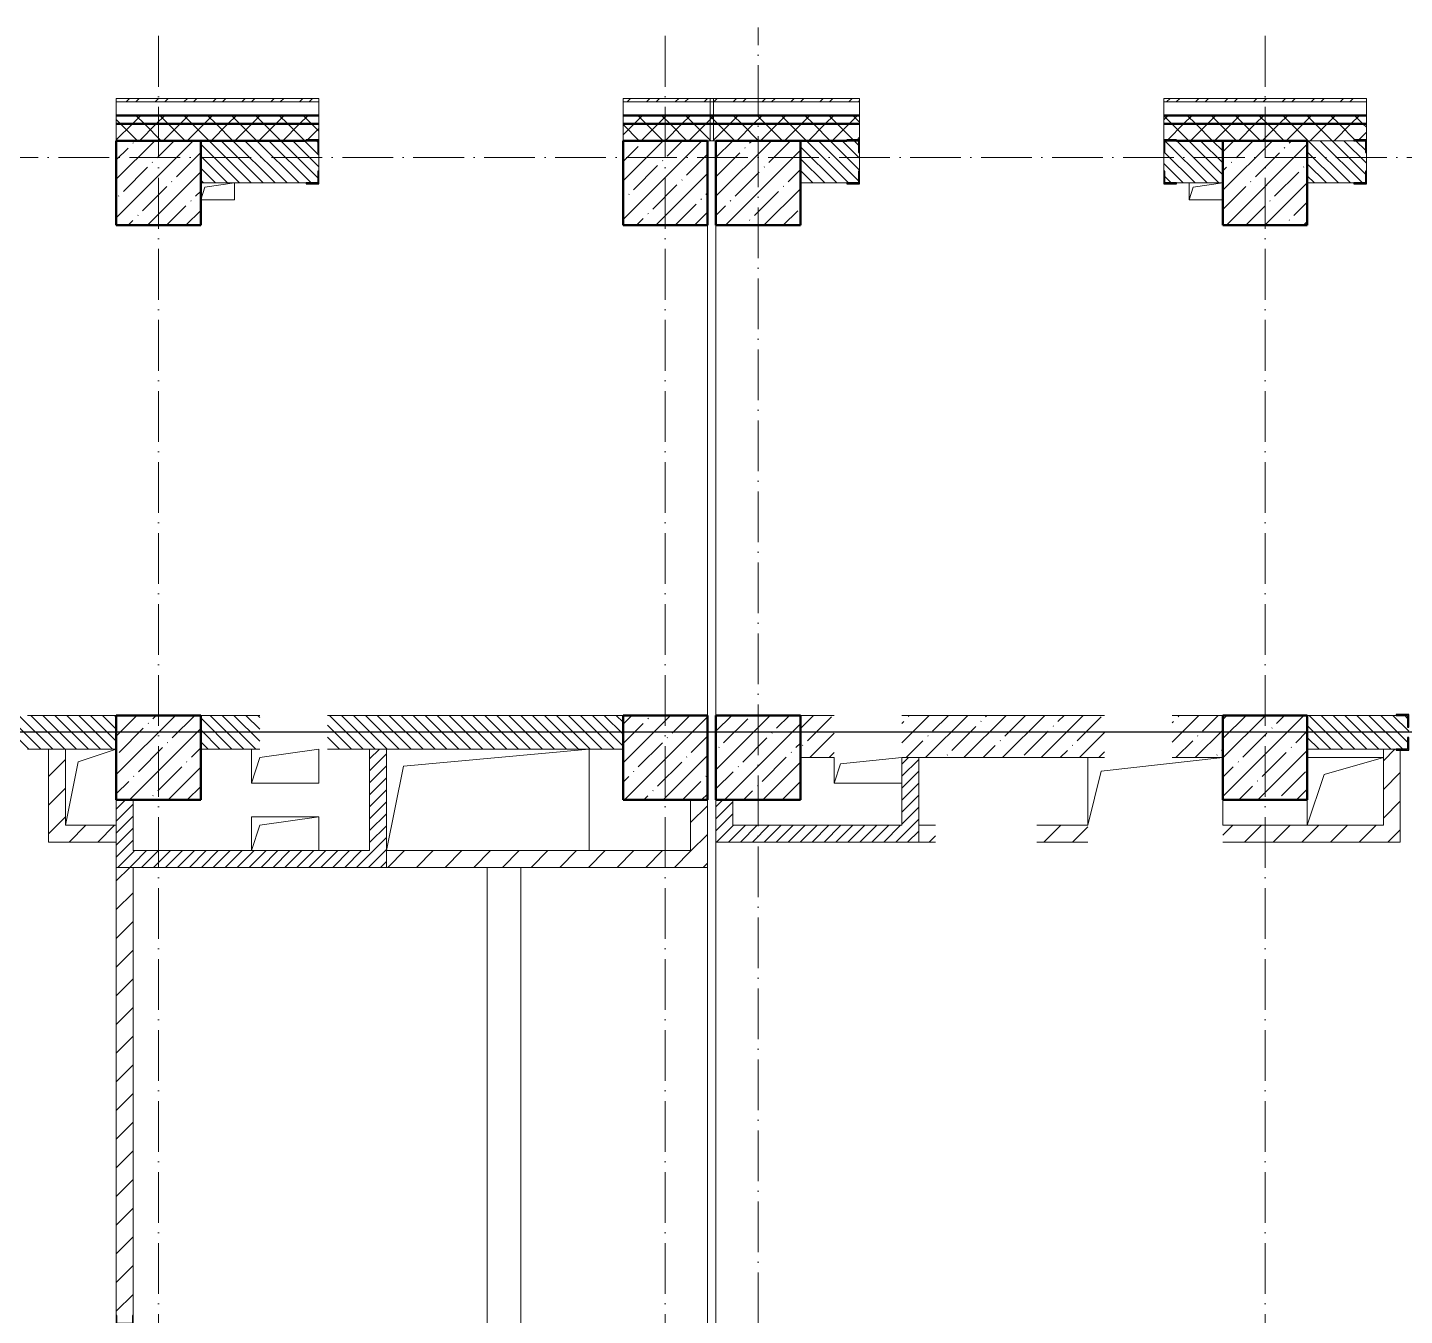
# Model space of a CAD drawing. Header units: millimetres. Extents: x -135211 to 49383, y -8033 to 228499.
# Drawn here: x -95667 to -87517, y 130463 to 138083 of the extents above; entities that cross this region are included whole.
import ezdxf

# ---------------------------------------------------------------- set-up
doc = ezdxf.new("R2010")
doc.units = ezdxf.units.MM
doc.linetypes.add('50_200_ШТРИХ_1Т_ш5_п1_п1_', pattern=[700, 500, -100, 0, -100])
for name, color, linetype, lineweight in [('A-FLOR-____-OTLN', 7, 'Continuous', 9), ('A-GENM-____-MCUT', 7, 'Continuous', 25), ('A-GENM-____-OTLN', 7, 'Continuous', 9), ('A-GENM-____-OTLN-1', 7, 'Continuous', 25), ('A-WALL-____-MCUT-1', 7, 'Continuous', 9), ('A-WALL-____-MCUT-2', 7, 'Continuous', 50), ('A-WALL-____-MCUT-3', 7, 'Continuous', 9), ('A-WALL-____-OTLN', 7, 'Continuous', 9), ('A-WALL-____-PATT-1', 7, 'Continuous', 9), ('A-WALL-FNSH-MCUT-1', 7, 'Continuous', 9), ('I-WALL-____-OTLN', 7, 'Continuous', 9), ('S-COLS-____-MCUT', 7, 'Continuous', 50), ('S-COLS-____-OTLN', 7, 'Continuous', 9), ('S-GRID-____-OTLN-1', 7, '50_200_ШТРИХ_1Т_ш5_п1_п1_', 9)]:
    doc.layers.add(name, color=color, linetype=linetype, lineweight=lineweight)
pattern_1 = [(45, (-129942.25, 127932.03), (-84.8528, 84.8528), [])]
pattern_2 = [(45, (-129942.25, 127932.03), (-70.71068, 70.71068), []), (135, (-129942.25, 127932.03), (-70.71068, -70.71068), [])]
pattern_3 = [(45, (-129942.25, 127932.03), (-114.04925, 114.04925), []), (45, (-129828.2, 127932.03), (-114.04925, 114.04925), [201.612, -40.322, 3.353, -36.97])]
pattern_4 = [(45, (-129942.255, 127932.027), (-35.35534, 35.35534), [])]
pattern_5 = [(135, (-129942.255, 127932.027), (-35.35534, -35.35534), [])]
pattern_6 = [(45, (-129942.25, 127932.03), (-85.53659, 85.53659), []), (45, (-129885.23, 127932.03), (-85.53659, 85.53659), [])]

# ---------------------------------------------------------------- blocks, each defined once
blk = doc.blocks.new('BSC_Колонна _Прямоугольная - 500х500-V73-АР1_План отверстий 3 этажа в осях 1-64_А-ГГ')
at = {"layer": 'S-COLS-____-OTLN'}
h = blk.add_hatch(dxfattribs=at)
h.set_pattern_fill('FP_110', color=256, style=0, pattern_type=2)
h.set_pattern_definition([(45, (-38050, -5831.04), (-114.04925, 114.04925), []), (45, (-37935.95, -5831.04), (-114.04925, 114.04925), [201.613, -40.323, 3.353, -36.97])])
h.paths.add_polyline_path([(-250, -250), (250, -250), (250, 250), (-250, 250)], flags=0)
at = {"layer": 'S-COLS-____-MCUT'}
for p, q in [((250, 250), (-250, 250)), ((-250, 250), (-250, -250)), ((250, -250), (250, 250)), ((-250, -250), (250, -250))]:
    blk.add_line(p, q, dxfattribs=at)
blk = doc.blocks.new('BSC_Колонна _Прямоугольная - 500х500-V107-АР1_План отверстий 3 этажа в осях 1-64_А-ГГ')
at = {"layer": 'S-COLS-____-OTLN'}
h = blk.add_hatch(dxfattribs=at)
h.set_pattern_fill('FP_130', color=256, style=0, pattern_type=2)
h.set_pattern_definition([(45, (-38600, -5831.04), (-114.04925, 114.04925), []), (45, (-38485.95, -5831.04), (-114.04925, 114.04925), [201.613, -40.323, 3.353, -36.97])])
h.paths.add_polyline_path([(-250, -250), (250, -250), (250, 250), (-250, 250)], flags=0)
at = {"layer": 'S-COLS-____-MCUT'}
for p, q in [((250, 250), (-250, 250)), ((-250, 250), (-250, -250)), ((250, -250), (250, 250)), ((-250, -250), (250, -250))]:
    blk.add_line(p, q, dxfattribs=at)
blk = doc.blocks.new('BSC_Колонна _Прямоугольная - 500х500-V114-АР1_План отверстий 3 этажа в осях 1-64_А-ГГ')
at = {"layer": 'S-COLS-____-OTLN'}
h = blk.add_hatch(dxfattribs=at)
h.set_pattern_fill('FP_137', color=256, style=0, pattern_type=2)
h.set_pattern_definition([(45, (-35050, -5831.04), (-114.04925, 114.04925), []), (45, (-34935.95, -5831.04), (-114.04925, 114.04925), [201.613, -40.323, 3.353, -36.97])])
h.paths.add_polyline_path([(-250, -250), (250, -250), (250, 250), (-250, 250)], flags=0)
at = {"layer": 'S-COLS-____-MCUT'}
for p, q in [((250, 250), (-250, 250)), ((-250, 250), (-250, -250)), ((250, -250), (250, 250)), ((-250, -250), (250, -250))]:
    blk.add_line(p, q, dxfattribs=at)
blk = doc.blocks.new('BSC_Колонна _Прямоугольная - 500х500-V115-АР1_План отверстий 3 этажа в осях 1-64_А-ГГ')
at = {"layer": 'S-COLS-____-OTLN'}
h = blk.add_hatch(dxfattribs=at)
h.set_pattern_fill('FP_138', color=256, style=0, pattern_type=2)
h.set_pattern_definition([(45, (-38050, -9231.04), (-114.04925, 114.04925), []), (45, (-37935.95, -9231.04), (-114.04925, 114.04925), [201.613, -40.323, 3.353, -36.97])])
h.paths.add_polyline_path([(-250, -250), (250, -250), (250, 250), (-250, 250)], flags=0)
at = {"layer": 'S-COLS-____-MCUT'}
for p, q in [((250, 250), (-250, 250)), ((-250, 250), (-250, -250)), ((250, -250), (250, 250)), ((-250, -250), (250, -250))]:
    blk.add_line(p, q, dxfattribs=at)
blk = doc.blocks.new('BSC_Колонна _Прямоугольная - 500х500-V151-АР1_План отверстий 3 этажа в осях 1-64_А-ГГ')
at = {"layer": 'S-COLS-____-OTLN'}
h = blk.add_hatch(dxfattribs=at)
h.set_pattern_fill('FP_174', color=256, style=0, pattern_type=2)
h.set_pattern_definition([(45, (-41600, -5831.04), (-114.04925, 114.04925), []), (45, (-41485.95, -5831.04), (-114.04925, 114.04925), [201.613, -40.323, 3.353, -36.97])])
h.paths.add_polyline_path([(-250, -250), (250, -250), (250, 250), (-250, 250)], flags=0)
at = {"layer": 'S-COLS-____-MCUT'}
for p, q in [((250, 250), (-250, 250)), ((-250, 250), (-250, -250)), ((250, -250), (250, 250)), ((-250, -250), (250, -250))]:
    blk.add_line(p, q, dxfattribs=at)
blk = doc.blocks.new('Фахверк_СКБ_Уголок - 250_2700-27497298-АР1_План отверстий 3 этажа в осях 1-64_А-ГГ')
at = {"layer": 'A-GENM-____-MCUT'}
for p, q in [((200, 181), (125, 181)), ((125, 181), (125, 106)), ((131, 106), (131, 175)), ((131, 175), (200, 175)), ((200, 175), (200, 181)), ((125, 106), (131, 106)), ((131, -6), (125, -6)), ((125, -6), (125, -81)), ((125, -81), (200, -81)), ((131, -75), (131, -6)), ((200, -75), (131, -75)), ((200, -81), (200, -75))]:
    blk.add_line(p, q, dxfattribs=at)
blk = doc.blocks.new('АР_Перемычка - АР_Перемычка-28704962-АР1_План отверстий 3 этажа в осях 1-64_А-ГГ')
at = {"layer": 'A-GENM-____-OTLN'}
blk.add_line((-350, -100), (-342, -100), dxfattribs=at)
blk = doc.blocks.new('154_Фахверк_СКБ_Швеллер - Тип_100_3550-28487752-АР1_План отверстий 3 этажа в осях 1-64_А-ГГ')
at = {"layer": 'A-GENM-____-MCUT'}
for p, q in [((175, 50), (125, 50)), ((125, 50), (125, -50)), ((128, 47), (175, 47)), ((128, -47), (128, 47)), ((175, 47), (175, 50)), ((125, -50), (175, -50)), ((175, -47), (128, -47)), ((175, -50), (175, -47))]:
    blk.add_line(p, q, dxfattribs=at)
blk = doc.blocks.new('154_Стойка_СКБ_Уголок - СМ-2480_200-28346303-АР1_План отверстий 3 этажа в осях 1-64_А-ГГ')
at = {"layer": 'A-GENM-____-MCUT'}
for p, q in [((125, 156), (125, 81)), ((200, 156), (125, 156)), ((131, 81), (131, 150)), ((131, 150), (200, 150)), ((200, 150), (200, 156)), ((125, 81), (131, 81)), ((131, 19), (125, 19)), ((125, 19), (125, -56)), ((131, -50), (131, 19)), ((125, -56), (200, -56)), ((200, -50), (131, -50)), ((200, -56), (200, -50))]:
    blk.add_line(p, q, dxfattribs=at)
blk = doc.blocks.new('AR_Отверстие прямоугольное _в плите_ - AR_Отверстие прямоугольное _в плите_-30459223-АР1_План отверстий 3 этажа в осях 1-64_А-ГГ')
at = {"layer": 'A-GENM-____-OTLN'}
for p, q in [((-200, 100), (-200, -100)), ((-150, 50), (200, 100)), ((200, -100), (200, 100)), ((-200, -100), (-150, 50)), ((-200, -100), (200, -100))]:
    blk.add_line(p, q, dxfattribs=at)
blk = doc.blocks.new('AR_Отверстие прямоугольное _в плите_ - AR_Отверстие прямоугольное _в плите_-30459225-АР1_План отверстий 3 этажа в осях 1-64_А-ГГ')
at = {"layer": 'A-GENM-____-OTLN'}
for p, q in [((-200, 75), (-200, -75)), ((-200, -75), (-162.5, 37.5)), ((-162.5, 37.5), (200, 75)), ((-200, -75), (200, -75))]:
    blk.add_line(p, q, dxfattribs=at)
blk = doc.blocks.new('AR_Отверстие прямоугольное _в плите_ - AR_Отверстие прямоугольное _в плите_-V180-АР1_План отверстий 3 этажа в осях 1-64_А-ГГ')
at = {"layer": 'A-GENM-____-OTLN'}
for p, q in [((-100, 50), (-100, -50)), ((-100, -50), (-75, 25)), ((-75, 25), (100, 50)), ((-100, -50), (100, -50))]:
    blk.add_line(p, q, dxfattribs=at)
blk = doc.blocks.new('AR_Отверстие прямоугольное _в плите_ - AR_Отверстие прямоугольное _в плите_-V181-АР1_План отверстий 3 этажа в осях 1-64_А-ГГ')
at = {"layer": 'A-GENM-____-OTLN'}
for p, q in [((-100, -50), (-75, 25)), ((-75, 25), (100, 50)), ((100, -50), (100, 50)), ((-100, -50), (100, -50))]:
    blk.add_line(p, q, dxfattribs=at)
blk = doc.blocks.new('AR_Отверстие прямоугольное _в плите_ - AR_Отверстие прямоугольное _в плите_-30552658-АР1_План отверстий 3 этажа в осях 1-64_А-ГГ')
at = {"layer": 'A-GENM-____-OTLN'}
for p, q in [((-400, 200), (-400, -200)), ((-320, 120), (400, 200)), ((-400, -200), (-320, 120)), ((400, -200), (400, -50))]:
    blk.add_line(p, q, dxfattribs=at)
blk = doc.blocks.new('AR_Отверстие прямоугольное _в плите_ - AR_Отверстие прямоугольное _в плите_-V191-АР1_План отверстий 3 этажа в осях 1-64_А-ГГ')
at = {"layer": 'A-GENM-____-OTLN'}
for p, q in [((200, 100), (-200, 100)), ((-200, 100), (-200, -100)), ((-150, 50), (200, 100)), ((200, -100), (200, 100)), ((-200, -100), (-150, 50))]:
    blk.add_line(p, q, dxfattribs=at)
blk = doc.blocks.new('AR_Отверстие прямоугольное _в плите_ - AR_Отверстие прямоугольное _в плите_-V196-АР1_План отверстий 3 этажа в осях 1-64_А-ГГ')
at = {"layer": 'A-GENM-____-OTLN'}
for p, q in [((-75, 150), (150, 225)), ((-150, -225), (-75, 150))]:
    blk.add_line(p, q, dxfattribs=at)
blk = doc.blocks.new('AR_Отверстие прямоугольное _в плите_ - AR_Отверстие прямоугольное _в плите_-30552855-АР1_План отверстий 3 этажа в осях 1-64_А-ГГ')
at = {"layer": 'A-GENM-____-OTLN'}
for p, q in [((225, 200), (-225, 200)), ((-125, 100), (225, 200)), ((-225, -200), (-125, 100)), ((-225, -50), (-225, -200))]:
    blk.add_line(p, q, dxfattribs=at)
blk = doc.blocks.new('AR_Отверстие прямоугольное _в плите_ - AR_Отверстие прямоугольное _в плите_-V205-АР1_План отверстий 3 этажа в осях 1-64_А-ГГ')
at = {"layer": 'A-GENM-____-OTLN'}
for p, q in [((-500, 200), (600, 300)), ((600, -300), (600, 300)), ((-600, -300), (-500, 200))]:
    blk.add_line(p, q, dxfattribs=at)
blk = doc.blocks.new('Стены 4 - Стены 4-31195499-АР1_План отверстий 3 этажа в осях 1-64_А-ГГ')
at = {"layer": 'A-WALL-____-MCUT-3'}
for p, q in [((-1798.5, 41030.2), (-1798.5, 41010.2)), ((-1548.5, 41030.2), (-1798.5, 41030.2)), ((-1798.5, 41010.2), (-1548.5, 41010.2)), ((-1548.5, 41010.2), (-1548.5, 41030.2))]:
    blk.add_line(p, q, dxfattribs=at)

msp = doc.modelspace()

# ---------------------------------------------------------------- hatches: boundary and pattern name
at = {"layer": 'A-WALL-____-PATT-1'}
h = msp.add_hatch(dxfattribs=at)
h.set_pattern_fill('FP_3', color=256, style=0, pattern_type=2)
h.set_pattern_definition(pattern_6)
h.paths.add_polyline_path([(-91627.3, 137643.1), (-91627.3, 137663.1), (-92142.3, 137663.1), (-92142.3, 137643.1)], flags=0)
h.paths.add_polyline_path([(-95142.3, 137643.1), (-93942.3, 137643.1), (-93942.3, 137663.1), (-95142.3, 137663.1)], flags=0)
h.paths.add_polyline_path([(-96942.3, 137643.1), (-96942.3, 137663.1), (-98142.3, 137663.1), (-98141.6, 137643.1)], flags=0)
h.paths.add_polyline_path([(-99942.3, 137643.1), (-99942.3, 137663.1), (-101142.3, 137663.1), (-101142.3, 137643.1)], flags=0)
h.paths.add_polyline_path([(-102942.3, 137643.1), (-102942.3, 137663.1), (-106092.3, 137663.1), (-106092.3, 137643.1), (-105211.4, 137643.1)], flags=0)
h = msp.add_hatch(dxfattribs=at)
h.set_pattern_fill('FP_3', color=256, style=0, pattern_type=2)
h.set_pattern_definition(pattern_6)
h.paths.add_polyline_path([(-58077.3, 137643.1), (-58077.3, 137663.1), (-61942.3, 137663.1), (-61942.3, 137643.1), (-59257.4, 137643.1)], flags=0)
h.paths.add_polyline_path([(-69862.1, 137643.1), (-69742.3, 137643.1), (-69742.3, 137663.1), (-70942.3, 137663.1), (-70942.3, 137643.1)], flags=0)
h.paths.add_polyline_path([(-73397.1, 137643.1), (-72742.3, 137643.1), (-72742.3, 137663.1), (-73942.3, 137663.1), (-73942.3, 137643.1)], flags=0)
h.paths.add_polyline_path([(-75742.3, 137643.1), (-75742.3, 137663.1), (-76942.3, 137663.1), (-76942.3, 137643.1), (-76932, 137643.1)], flags=0)
h.paths.add_polyline_path([(-78742.3, 137643.1), (-78742.3, 137663.1), (-79942.3, 137663.1), (-79942.3, 137643.1)], flags=0)
h.paths.add_polyline_path([(-82942.3, 137643.1), (-81742.3, 137643.1), (-81742.3, 137663.1), (-82942.3, 137663.1)], flags=0)
h.paths.add_polyline_path([(-84742.3, 137643.1), (-84742.3, 137663.1), (-85942.3, 137663.1), (-85942.3, 137643.1), (-85769.3, 137643.1)], flags=0)
h.paths.add_polyline_path([(-88942.3, 137643.1), (-87742.3, 137643.1), (-87742.3, 137663.1), (-88942.3, 137663.1)], flags=0)
h.paths.add_polyline_path([(-90742.3, 137643.1), (-90742.3, 137663.1), (-91607.3, 137663.1), (-91607.3, 137643.1), (-91071.7, 137643.1)], flags=0)
h = msp.add_hatch(dxfattribs=at)
h.set_pattern_fill('FP_1', color=256, style=0, pattern_type=2)
h.set_pattern_definition(pattern_2)
h.paths.add_polyline_path([(-55592.3, 137513.1), (-55592.3, 137563.1), (-61942.3, 137563.1), (-61942.3, 137513.1), (-55722.4, 137513.1)], flags=0)
h.paths.add_polyline_path([(-69862.1, 137513.1), (-69742.3, 137513.1), (-69742.3, 137563.1), (-70942.3, 137563.1), (-70942.3, 137513.1)], flags=0)
h.paths.add_polyline_path([(-72742.3, 137513.1), (-72742.3, 137563.1), (-73942.3, 137563.1), (-73942.3, 137513.1), (-73397.1, 137513.1)], flags=0)
h.paths.add_polyline_path([(-75742.3, 137513.1), (-75742.3, 137563.1), (-76942.3, 137563.1), (-76942.3, 137513.1), (-76932, 137513.1)], flags=0)
h.paths.add_polyline_path([(-78742.3, 137513.1), (-78742.3, 137563.1), (-79942.3, 137563.1), (-79942.3, 137513.1)], flags=0)
h.paths.add_polyline_path([(-82942.3, 137513.1), (-81742.3, 137513.1), (-81742.3, 137563.1), (-82942.3, 137563.1)], flags=0)
h.paths.add_polyline_path([(-84742.3, 137513.1), (-84742.3, 137563.1), (-85942.3, 137563.1), (-85942.3, 137513.1), (-85769.3, 137513.1)], flags=0)
h.paths.add_polyline_path([(-87742.3, 137513.1), (-87742.3, 137563.1), (-88942.3, 137563.1), (-88942.3, 137513.1)], flags=0)
h.paths.add_polyline_path([(-91071.7, 137513.1), (-90742.3, 137513.1), (-90742.3, 137563.1), (-92142.3, 137563.1), (-92142.3, 137513.1)], flags=0)
h.paths.add_polyline_path([(-95142.3, 137513.1), (-93942.3, 137513.1), (-93942.3, 137563.1), (-95142.3, 137563.1)], flags=0)
h.paths.add_polyline_path([(-96942.3, 137513.1), (-96942.3, 137563.1), (-98142.3, 137563.1), (-98141.6, 137513.1)], flags=0)
h.paths.add_polyline_path([(-99942.3, 137513.1), (-99942.3, 137563.1), (-101142.3, 137563.1), (-101142.3, 137513.1)], flags=0)
h.paths.add_polyline_path([(-102942.3, 137513.1), (-102942.3, 137563.1), (-106112.3, 137563.1), (-106112.3, 137513.1), (-105211.4, 137513.1)], flags=0)
h = msp.add_hatch(dxfattribs=at)
h.set_pattern_fill('FP_1', color=256, style=0, pattern_type=2)
h.set_pattern_definition(pattern_2)
h.paths.add_polyline_path([(-55592.3, 137413.1), (-55592.3, 137513.1), (-61942.3, 137513.1), (-61942.3, 137419.1), (-61867.3, 137419.1), (-61867.3, 137413.1), (-55722.4, 137413.1)], flags=0)
h.paths.add_polyline_path([(-69862.1, 137413.1), (-69817.3, 137413.1), (-69817.3, 137419.1), (-69742.3, 137419.1), (-69742.3, 137513.1), (-70942.3, 137513.1), (-70942.3, 137419.1), (-70867.3, 137419.1), (-70867.3, 137413.1), (-70092.3, 137413.1)], flags=0)
h.paths.add_polyline_path([(-72817.3, 137413.1), (-72817.3, 137419.1), (-72742.3, 137419.1), (-72742.3, 137513.1), (-73942.3, 137513.1), (-73942.3, 137419.1), (-73867.3, 137419.1), (-73867.3, 137413.1), (-73397.1, 137413.1)], flags=0)
h.paths.add_polyline_path([(-75817.3, 137413.1), (-75817.3, 137419.1), (-75742.3, 137419.1), (-75742.3, 137513.1), (-76942.3, 137513.1), (-76942.3, 137419.1), (-76867.3, 137419.1), (-76867.3, 137413.1), (-76092.3, 137413.1)], flags=0)
h.paths.add_polyline_path([(-78817.3, 137413.1), (-78817.3, 137419.1), (-78742.3, 137419.1), (-78742.3, 137513.1), (-79942.3, 137513.1), (-79942.3, 137419.1), (-79867.3, 137419.1), (-79867.3, 137413.1), (-79592.3, 137413.1)], flags=0)
h.paths.add_polyline_path([(-81817.3, 137413.1), (-81817.3, 137419.1), (-81742.3, 137419.1), (-81742.3, 137513.1), (-82942.3, 137513.1), (-82942.3, 137419.1), (-82867.3, 137419.1), (-82867.3, 137413.1), (-82234.4, 137413.1)], flags=0)
h.paths.add_polyline_path([(-85867.3, 137413.1), (-84817.3, 137413.1), (-84817.3, 137419.1), (-84742.3, 137419.1), (-84742.3, 137513.1), (-85942.3, 137513.1), (-85942.3, 137419.1), (-85867.3, 137419.1)], flags=0)
h.paths.add_polyline_path([(-88592.3, 137413.1), (-87817.3, 137413.1), (-87817.3, 137419.1), (-87742.3, 137419.1), (-87742.3, 137513.1), (-88942.3, 137513.1), (-88942.3, 137419.1), (-88867.3, 137419.1), (-88867.3, 137413.1)], flags=0)
h.paths.add_polyline_path([(-91071.7, 137413.1), (-90817.3, 137413.1), (-90817.3, 137419.1), (-90742.3, 137419.1), (-90742.3, 137513.1), (-92142.3, 137513.1), (-92142.3, 137413.1), (-91092.3, 137413.1)], flags=0)
h.paths.add_polyline_path([(-94606.6, 137413.1), (-94017.3, 137413.1), (-94017.3, 137419.1), (-93942.3, 137419.1), (-93942.3, 137513.1), (-95142.3, 137513.1), (-95142.3, 137413.1), (-94642.3, 137413.1)], flags=0)
h.paths.add_polyline_path([(-97017.3, 137413.1), (-97017.3, 137419.1), (-96942.3, 137419.1), (-96942.3, 137513.1), (-98142.3, 137513.1), (-98141.6, 137419.1), (-98067.3, 137419.1), (-98067.3, 137413.1)], flags=0)
h.paths.add_polyline_path([(-100017.3, 137413.1), (-100017.3, 137419.1), (-99942.3, 137419.1), (-99942.3, 137513.1), (-101142.3, 137513.1), (-101142.3, 137413.1), (-100642.3, 137413.1)], flags=0)
h.paths.add_polyline_path([(-103017.3, 137413.1), (-103017.3, 137419.1), (-102942.3, 137419.1), (-102942.3, 137513.1), (-106112.3, 137513.1), (-106112.3, 137413.1), (-103642.3, 137413.1)], flags=0)
h = msp.add_hatch(dxfattribs=at)
h.set_pattern_fill('FP_6', color=256, style=0, pattern_type=2)
h.set_pattern_definition(pattern_5)
h.paths.add_polyline_path([(-94642.3, 137163.1), (-93948.3, 137163.1), (-93948.3, 137232.1), (-93942.3, 137232.1), (-93942.3, 137344.1), (-93948.3, 137344.1), (-93948.3, 137413.1), (-94642.3, 137413.1)], flags=0)
h = msp.add_hatch(dxfattribs=at)
h.set_pattern_fill('FP_6', color=256, style=0, pattern_type=2)
h.set_pattern_definition(pattern_5)
h.paths.add_polyline_path([(-88867.3, 137163.1), (-88592.3, 137163.1), (-88592.3, 137413.1), (-88936.3, 137413.1), (-88936.3, 137344.1), (-88942.3, 137344.1), (-88942.3, 137232.1), (-88936.3, 137232.1), (-88936.3, 137163.1)], flags=0)
h.paths.add_polyline_path([(-91092.3, 137163.1), (-90748.3, 137163.1), (-90748.3, 137232.1), (-90742.3, 137232.1), (-90742.3, 137344.1), (-90748.3, 137344.1), (-90748.3, 137413.1), (-91092.3, 137413.1)], flags=0)
h = msp.add_hatch(dxfattribs=at)
h.set_pattern_fill('FP_6', color=256, style=0, pattern_type=2)
h.set_pattern_definition(pattern_5)
h.paths.add_polyline_path([(-87748.3, 137163.1), (-87748.3, 137232.1), (-87742.3, 137232.1), (-87742.3, 137344.1), (-87748.3, 137344.1), (-87748.3, 137413.1), (-88092.3, 137413.1), (-88092.3, 137163.1), (-87817.3, 137163.1)], flags=0)
h.paths.add_polyline_path([(-85769.3, 137163.1), (-85592.3, 137163.1), (-85592.3, 137413.1), (-85936.3, 137413.1), (-85936.3, 137344.1), (-85942.3, 137344.1), (-85942.3, 137232.1), (-85936.3, 137232.1), (-85936.3, 137163.1), (-85867.3, 137163.1)], flags=0)
h = msp.add_hatch(dxfattribs=at)
h.set_pattern_fill('FP_6', color=256, style=0, pattern_type=2)
h.set_pattern_definition(pattern_5)
h.paths.add_polyline_path([(-95667.3, 133813.1), (-95142.3, 133813.1), (-95142.3, 134013.1), (-95736.3, 134013.1), (-95736.3, 133944.1), (-95742.3, 133944.1), (-95742.3, 133882.1), (-95736.3, 133882.1), (-95736.3, 133813.1)], flags=0)
h.paths.add_polyline_path([(-96967.3, 133813.1), (-96898.3, 133813.1), (-96898.3, 133882.1), (-96892.3, 133882.1), (-96892.3, 133944.1), (-96898.3, 133944.1), (-96898.3, 134013.1), (-97342.3, 134013.1), (-97342.3, 133813.1)], flags=0)
h.paths.add_polyline_path([(-98042.3, 133813.1), (-98042.3, 134013.1), (-98836.3, 134013.1), (-98836.3, 133944.1), (-98842.3, 133944.1), (-98842.3, 133882.1), (-98836.3, 133882.1), (-98836.3, 133813.1), (-98141.6, 133813.1)], flags=0)
h.paths.add_polyline_path([(-99767.3, 133813.1), (-99548.3, 133813.1), (-99548.3, 133882.1), (-99542.3, 133882.1), (-99542.3, 133944.1), (-99548.3, 133944.1), (-99548.3, 134013.1), (-99836.3, 134013.1), (-99836.3, 133944.1), (-99842.3, 133944.1), (-99842.3, 133882.1), (-99836.3, 133882.1), (-99836.3, 133813.1)], flags=0)
h.paths.add_polyline_path([(-100642.3, 133813.1), (-100548.3, 133813.1), (-100548.3, 133882.1), (-100542.3, 133882.1), (-100542.3, 133944.1), (-100548.3, 133944.1), (-100548.3, 134013.1), (-100642.3, 134013.1), (-100642.3, 133907.1)], flags=0)
h = msp.add_hatch(dxfattribs=at)
h.set_pattern_fill('FP_6', color=256, style=0, pattern_type=2)
h.set_pattern_definition(pattern_5)
h.paths.add_polyline_path([(-92142.3, 133813.1), (-92142.3, 134013.1), (-93892.3, 134013.1), (-93892.3, 133813.1), (-92839.2, 133813.1)], flags=0)
h.paths.add_polyline_path([(-94606.6, 133813.1), (-94292.3, 133813.1), (-94292.3, 134013.1), (-94642.3, 134013.1), (-94642.3, 133813.1)], flags=0)
h = msp.add_hatch(dxfattribs=at)
h.set_pattern_fill('FP_38', color=256, style=0, pattern_type=2)
h.set_pattern_definition(pattern_3)
h.paths.add_polyline_path([(-89292.3, 133763.1), (-89292.3, 134013.1), (-90492.3, 134013.1), (-90492.3, 133763.1), (-89304.3, 133763.1)], flags=0)
h.paths.add_polyline_path([(-88592.3, 133763.1), (-88592.3, 134013.1), (-88892.3, 134013.1), (-88892.3, 133763.1)], flags=0)
h.paths.add_polyline_path([(-90892.3, 133763.1), (-90892.3, 134013.1), (-91092.3, 134013.1), (-91092.3, 133763.1), (-91071.7, 133763.1)], flags=0)
h = msp.add_hatch(dxfattribs=at)
h.set_pattern_fill('FP_6', color=256, style=0, pattern_type=2)
h.set_pattern_definition(pattern_5)
h.paths.add_polyline_path([(-85769.3, 133813.1), (-85592.3, 133813.1), (-85592.3, 134013.1), (-85786.3, 134013.1), (-85786.3, 133944.1), (-85792.3, 133944.1), (-85792.3, 133882.1), (-85786.3, 133882.1), (-85786.3, 133813.1)], flags=0)
h.paths.add_polyline_path([(-87498.3, 133813.1), (-87498.3, 133882.1), (-87492.3, 133882.1), (-87492.3, 133944.1), (-87498.3, 133944.1), (-87498.3, 134013.1), (-88092.3, 134013.1), (-88092.3, 133813.1), (-87536.8, 133813.1)], flags=0)
h = msp.add_hatch(dxfattribs=at)
h.set_pattern_fill('FP_4', color=256, style=0, pattern_type=2)
h.set_pattern_definition(pattern_1)
h.paths.add_polyline_path([(-95442.3, 133363.1), (-95442.3, 133813.1), (-95542.3, 133813.1), (-95542.3, 133363.1)], flags=0)
h = msp.add_hatch(dxfattribs=at)
h.set_pattern_fill('FP_5', color=256, style=0, pattern_type=2)
h.set_pattern_definition(pattern_4)
h.paths.add_polyline_path([(-93542.3, 133213.1), (-93542.3, 133813.1), (-93642.3, 133813.1), (-93642.3, 133213.1)], flags=0)
h = msp.add_hatch(dxfattribs=at)
h.set_pattern_fill('FP_5', color=256, style=0, pattern_type=2)
h.set_pattern_definition(pattern_4)
h.paths.add_polyline_path([(-90392.3, 133263.1), (-90392.3, 133763.1), (-90492.3, 133763.1), (-90492.3, 133263.1)], flags=0)
h = msp.add_hatch(dxfattribs=at)
h.set_pattern_fill('FP_4', color=256, style=0, pattern_type=2)
h.set_pattern_definition(pattern_1)
h.paths.add_polyline_path([(-87542.3, 133263.1), (-87542.3, 133807.1), (-87567.3, 133807.1), (-87567.3, 133813.1), (-87642.3, 133813.1), (-87642.3, 133263.1)], flags=0)
h = msp.add_hatch(dxfattribs=at)
h.set_pattern_fill('FP_5', color=256, style=0, pattern_type=2)
h.set_pattern_definition(pattern_4)
h.paths.add_polyline_path([(-95042.3, 133113.1), (-95042.3, 133513.1), (-95142.3, 133513.1), (-95142.3, 133113.1)], flags=0)
h = msp.add_hatch(dxfattribs=at)
h.set_pattern_fill('FP_4', color=256, style=0, pattern_type=2)
h.set_pattern_definition(pattern_1)
h.paths.add_polyline_path([(-91642.3, 133113.1), (-91642.3, 133513.1), (-91742.3, 133513.1), (-91742.3, 133113.1)], flags=0)
h = msp.add_hatch(dxfattribs=at)
h.set_pattern_fill('FP_5', color=256, style=0, pattern_type=2)
h.set_pattern_definition(pattern_4)
h.paths.add_polyline_path([(-91492.3, 133263.1), (-91492.3, 133513.1), (-91592.3, 133513.1), (-91592.3, 133263.1)], flags=0)
h = msp.add_hatch(dxfattribs=at)
h.set_pattern_fill('FP_4', color=256, style=0, pattern_type=2)
h.set_pattern_definition(pattern_1)
h.paths.add_polyline_path([(-95142.3, 133263.1), (-95142.3, 133363.1), (-95542.3, 133363.1), (-95542.3, 133263.1)], flags=0)
h = msp.add_hatch(dxfattribs=at)
h.set_pattern_fill('FP_5', color=256, style=0, pattern_type=2)
h.set_pattern_definition(pattern_4)
h.paths.add_polyline_path([(-90492.3, 133263.1), (-90492.3, 133363.1), (-91492.3, 133363.1), (-91492.3, 133263.1), (-91071.7, 133263.1)], flags=0)
h = msp.add_hatch(dxfattribs=at)
h.set_pattern_fill('FP_4', color=256, style=0, pattern_type=2)
h.set_pattern_definition(pattern_1)
h.paths.add_polyline_path([(-87642.3, 133263.1), (-87642.3, 133363.1), (-88592.3, 133363.1), (-88592.3, 133263.1)], flags=0)
h.paths.add_polyline_path([(-89392.3, 133263.1), (-89392.3, 133363.1), (-89692.3, 133363.1), (-89692.3, 133263.1)], flags=0)
h.paths.add_polyline_path([(-90392.3, 133263.1), (-90292.3, 133263.1), (-90292.3, 133363.1), (-90392.3, 133363.1)], flags=0)
h = msp.add_hatch(dxfattribs=at)
h.set_pattern_fill('FP_5', color=256, style=0, pattern_type=2)
h.set_pattern_definition(pattern_4)
h.paths.add_polyline_path([(-93542.3, 133113.1), (-93542.3, 133213.1), (-95042.3, 133213.1), (-95042.3, 133113.1), (-94606.6, 133113.1)], flags=0)
h = msp.add_hatch(dxfattribs=at)
h.set_pattern_fill('FP_4', color=256, style=0, pattern_type=2)
h.set_pattern_definition(pattern_1)
h.paths.add_polyline_path([(-91742.3, 133113.1), (-91742.3, 133213.1), (-93542.3, 133213.1), (-93542.3, 133113.1), (-92839.2, 133113.1)], flags=0)
h = msp.add_hatch(dxfattribs=at)
h.set_pattern_fill('FP_4', color=256, style=0, pattern_type=2)
h.set_pattern_definition(pattern_1)
h.paths.add_polyline_path([(-95139.3, 126513.1), (-95045.3, 126513.1), (-95045.3, 126560.1), (-95139.3, 126560.1)], flags=0)
h.paths.add_polyline_path([(-95049.9, 127717.6), (-95049.9, 127759.1), (-95042.3, 127759.1), (-95042.3, 130413.1), (-95142.3, 130413.1), (-95141.4, 127759.1), (-95134.7, 127759.1), (-95134.7, 127717.6)], flags=0)
h.paths.add_polyline_path([(-95045.3, 130416.1), (-95045.3, 130463.1), (-95042.3, 130463.1), (-95042.3, 133113.1), (-95142.3, 133113.1), (-95142.3, 130463.1), (-95139.3, 130463.1), (-95139.3, 130416.1), (-95092.2, 130416.1)], flags=0)
at = {"layer": 'S-COLS-____-OTLN'}
h = msp.add_hatch(dxfattribs=at)
h.set_pattern_fill('FP_38', color=256, style=0, pattern_type=2)
h.set_pattern_definition(pattern_3)
h.paths.add_polyline_path([(-95142.3, 136913.1), (-94642.3, 136913.1), (-94642.3, 137413.1), (-95142.3, 137413.1)], flags=0)
h = msp.add_hatch(dxfattribs=at)
h.set_pattern_fill('FP_38', color=256, style=0, pattern_type=2)
h.set_pattern_definition(pattern_3)
h.paths.add_polyline_path([(-91592.3, 136913.1), (-91092.3, 136913.1), (-91092.3, 137413.1), (-91592.3, 137413.1)], flags=0)
h = msp.add_hatch(dxfattribs=at)
h.set_pattern_fill('FP_38', color=256, style=0, pattern_type=2)
h.set_pattern_definition(pattern_3)
h.paths.add_polyline_path([(-88592.3, 136913.1), (-88092.3, 136913.1), (-88092.3, 137413.1), (-88592.3, 137413.1), (-88592.3, 137266.4)], flags=0)

# ---------------------------------------------------------------- linework, layer by layer
at = {"color": 251, "ltscale": 0.6, "true_color": 0x636466}
msp.add_line((-39623.5, 133913.1), (-134611, 133913.1), dxfattribs=at)
at = {"layer": 'A-FLOR-____-OTLN'}
for p, q in [((-91642.3, 134013.1), (-91642.3, 136913.1)), ((-91592.3, 136913.1), (-91592.3, 134013.1)), ((-94342.3, 133613.1), (-94342.3, 133813.1)), ((-93942.3, 133813.1), (-93942.3, 133613.1)), ((-92342.3, 133813.1), (-92342.3, 133213.1)), ((-90892.3, 133613.1), (-90892.3, 133763.1)), ((-89392.3, 133363.1), (-89392.3, 133763.1)), ((-88092.3, 133763.1), (-87642.3, 133763.1)), ((-93942.3, 133613.1), (-94342.3, 133613.1)), ((-90492.3, 133613.1), (-90892.3, 133613.1)), ((-88592.3, 133513.1), (-88592.3, 133363.1)), ((-88092.3, 133363.1), (-88092.3, 133513.1)), ((-94342.3, 133413.1), (-93942.3, 133413.1)), ((-94342.3, 133213.1), (-94342.3, 133413.1)), ((-93942.3, 133413.1), (-93942.3, 133213.1)), ((-91592.3, 133263.1), (-91592.3, 126513.1)), ((-91642.3, 126513.1), (-91642.3, 133113.1))]:
    msp.add_line(p, q, dxfattribs=at)
at = {"layer": 'A-WALL-____-MCUT-1'}
for p, q in [((-90892.3, 134013.1), (-91092.3, 134013.1)), ((-89292.3, 134013.1), (-90492.3, 134013.1)), ((-88592.3, 134013.1), (-88892.3, 134013.1)), ((-91092.3, 133763.1), (-90892.3, 133763.1)), ((-90492.3, 133763.1), (-89292.3, 133763.1)), ((-88892.3, 133763.1), (-88592.3, 133763.1))]:
    msp.add_line(p, q, dxfattribs=at)
at = {"layer": 'A-WALL-____-MCUT-2'}
for p, q in [((-93942.3, 137563.1), (-95142.3, 137563.1)), ((-93942.3, 137513.1), (-95142.3, 137513.1)), ((-90742.3, 137563.1), (-92142.3, 137563.1)), ((-90742.3, 137513.1), (-92142.3, 137513.1)), ((-87742.3, 137563.1), (-88942.3, 137563.1)), ((-87742.3, 137513.1), (-88942.3, 137513.1)), ((-94642.3, 137413.1), (-94017.3, 137413.1)), ((-91092.3, 137413.1), (-90817.3, 137413.1)), ((-88867.3, 137413.1), (-88592.3, 137413.1))]:
    msp.add_line(p, q, dxfattribs=at)
at = {"layer": 'A-WALL-____-MCUT-3'}
for p, q in [((-93942.3, 137643.1), (-95142.3, 137643.1)), ((-95142.3, 137643.1), (-95142.3, 137413.1)), ((-93942.3, 137419.1), (-93942.3, 137643.1)), ((-90742.3, 137643.1), (-92142.3, 137643.1)), ((-92142.3, 137643.1), (-92142.3, 137413.1)), ((-90742.3, 137419.1), (-90742.3, 137643.1)), ((-87742.3, 137643.1), (-88942.3, 137643.1)), ((-88942.3, 137643.1), (-88942.3, 137419.1)), ((-87742.3, 137419.1), (-87742.3, 137643.1)), ((-95142.3, 137413.1), (-94642.3, 137413.1)), ((-94642.3, 137413.1), (-94642.3, 137163.1)), ((-91642.3, 137413.1), (-91092.3, 137413.1)), ((-91092.3, 137413.1), (-91092.3, 137163.1)), ((-87817.3, 137413.1), (-88592.3, 137413.1)), ((-88592.3, 137163.1), (-88592.3, 137413.1)), ((-88092.3, 137413.1), (-88092.3, 137163.1)), ((-93942.3, 137232.1), (-93942.3, 137344.1)), ((-90742.3, 137232.1), (-90742.3, 137344.1)), ((-88942.3, 137344.1), (-88942.3, 137232.1)), ((-87742.3, 137232.1), (-87742.3, 137344.1)), ((-94642.3, 137163.1), (-94017.3, 137163.1)), ((-91092.3, 137163.1), (-90817.3, 137163.1)), ((-88867.3, 137163.1), (-88592.3, 137163.1)), ((-88092.3, 137163.1), (-87817.3, 137163.1)), ((-95142.3, 134013.1), (-95667.3, 134013.1)), ((-94292.3, 134013.1), (-94642.3, 134013.1)), ((-92142.3, 134013.1), (-93892.3, 134013.1)), ((-87567.3, 134013.1), (-88092.3, 134013.1)), ((-95667.3, 133813.1), (-95142.3, 133813.1)), ((-94642.3, 133813.1), (-94292.3, 133813.1)), ((-93892.3, 133813.1), (-92142.3, 133813.1)), ((-88092.3, 133813.1), (-87567.3, 133813.1))]:
    msp.add_line(p, q, dxfattribs=at)
at = {"layer": 'A-WALL-FNSH-MCUT-1'}
for p, q in [((-93942.3, 137663.1), (-95142.3, 137663.1)), ((-95142.3, 137663.1), (-95142.3, 137643.1)), ((-93942.3, 137643.1), (-93942.3, 137663.1)), ((-91627.3, 137663.1), (-92142.3, 137663.1)), ((-92142.3, 137663.1), (-92142.3, 137643.1)), ((-91627.3, 137643.1), (-91627.3, 137663.1)), ((-90742.3, 137663.1), (-91607.3, 137663.1)), ((-91607.3, 137663.1), (-91607.3, 137643.1)), ((-90742.3, 137643.1), (-90742.3, 137663.1)), ((-87742.3, 137663.1), (-88942.3, 137663.1)), ((-88942.3, 137663.1), (-88942.3, 137643.1)), ((-87742.3, 137643.1), (-87742.3, 137663.1)), ((-93942.3, 137643.1), (-93942.3, 137643.1)), ((-88942.3, 137643.1), (-88942.3, 137643.1)), ((-95542.3, 133813.1), (-95542.3, 133263.1)), ((-95442.3, 133363.1), (-95442.3, 133813.1)), ((-93642.3, 133813.1), (-93642.3, 133213.1)), ((-93542.3, 133113.1), (-93542.3, 133813.1)), ((-90492.3, 133763.1), (-90492.3, 133763.1)), ((-90492.3, 133763.1), (-90492.3, 133363.1)), ((-90392.3, 133763.1), (-90392.3, 133263.1)), ((-87642.3, 133813.1), (-87642.3, 133363.1)), ((-87542.3, 133263.1), (-87542.3, 133807.1)), ((-95142.3, 133513.1), (-95142.3, 130463.1)), ((-95042.3, 133213.1), (-95042.3, 133513.1)), ((-91742.3, 133513.1), (-91742.3, 133213.1)), ((-91642.3, 133113.1), (-91642.3, 133513.1)), ((-91592.3, 133513.1), (-91592.3, 133263.1)), ((-91492.3, 133363.1), (-91492.3, 133513.1)), ((-95142.3, 133363.1), (-95442.3, 133363.1)), ((-90492.3, 133363.1), (-91492.3, 133363.1)), ((-90292.3, 133363.1), (-90392.3, 133363.1)), ((-89392.3, 133363.1), (-89692.3, 133363.1)), ((-87642.3, 133363.1), (-88592.3, 133363.1)), ((-95542.3, 133263.1), (-95142.3, 133263.1)), ((-91592.3, 133263.1), (-90392.3, 133263.1)), ((-90392.3, 133263.1), (-90292.3, 133263.1)), ((-89692.3, 133263.1), (-89392.3, 133263.1)), ((-88592.3, 133263.1), (-87542.3, 133263.1)), ((-93642.3, 133213.1), (-95042.3, 133213.1)), ((-91742.3, 133213.1), (-93542.3, 133213.1)), ((-95142.3, 133113.1), (-91642.3, 133113.1)), ((-95042.3, 130463.1), (-95042.3, 133113.1))]:
    msp.add_line(p, q, dxfattribs=at)
at = {"layer": 'I-WALL-____-OTLN'}
for p, q in [((-92947.3, 127988.1), (-92947.3, 133113.1)), ((-92747.3, 133113.1), (-92747.3, 127788.1))]:
    msp.add_line(p, q, dxfattribs=at)
at = {"layer": 'S-COLS-____-MCUT'}
for p, q in [((-94642.3, 137413.1), (-95142.3, 137413.1)), ((-95142.3, 137413.1), (-95142.3, 136913.1)), ((-94642.3, 136913.1), (-94642.3, 137413.1)), ((-91092.3, 137413.1), (-91592.3, 137413.1)), ((-91592.3, 137413.1), (-91592.3, 136913.1)), ((-91092.3, 136913.1), (-91092.3, 137413.1)), ((-88092.3, 137413.1), (-88592.3, 137413.1)), ((-88592.3, 137413.1), (-88592.3, 136913.1)), ((-88092.3, 136913.1), (-88092.3, 137413.1)), ((-95142.3, 136913.1), (-94642.3, 136913.1)), ((-91592.3, 136913.1), (-91092.3, 136913.1)), ((-88592.3, 136913.1), (-88092.3, 136913.1))]:
    msp.add_line(p, q, dxfattribs=at)
at = {"layer": 'S-GRID-____-OTLN-1', "color": 251, "ltscale": 0.6, "true_color": 0x636466}
for p, q in [((-94892.3, 123449.4), (-94892.3, 138082.6)), ((-91892.3, 123449.4), (-91892.3, 138082.6)), ((-91342.3, 123695.8), (-91342.3, 138082.6)), ((-88342.3, 123449.4), (-88342.3, 138082.6)), ((-25867.8, 137313.1), (-134372.1, 137313.1))]:
    msp.add_line(p, q, dxfattribs=at)

# ---------------------------------------------------------------- block references
at = {"layer": 'A-GENM-____-OTLN'}
for name, p in [('AR_Отверстие прямоугольное _в плите_ - AR_Отверстие прямоугольное _в плите_-V181-АР1_План отверстий 3 этажа в осях 1-64_А-ГГ', (-94542.3, 137113.1)), ('AR_Отверстие прямоугольное _в плите_ - AR_Отверстие прямоугольное _в плите_-V180-АР1_План отверстий 3 этажа в осях 1-64_А-ГГ', (-88692.3, 137113.1)), ('AR_Отверстие прямоугольное _в плите_ - AR_Отверстие прямоугольное _в плите_-V196-АР1_План отверстий 3 этажа в осях 1-64_А-ГГ', (-95292.3, 133588.1)), ('AR_Отверстие прямоугольное _в плите_ - AR_Отверстие прямоугольное _в плите_-30459223-АР1_План отверстий 3 этажа в осях 1-64_А-ГГ', (-94142.3, 133713.1)), ('AR_Отверстие прямоугольное _в плите_ - AR_Отверстие прямоугольное _в плите_-V205-АР1_План отверстий 3 этажа в осях 1-64_А-ГГ', (-92942.3, 133513.1)), ('AR_Отверстие прямоугольное _в плите_ - AR_Отверстие прямоугольное _в плите_-30459225-АР1_План отверстий 3 этажа в осях 1-64_А-ГГ', (-90692.3, 133688.1)), ('AR_Отверстие прямоугольное _в плите_ - AR_Отверстие прямоугольное _в плите_-30552658-АР1_План отверстий 3 этажа в осях 1-64_А-ГГ', (-88992.3, 133563.1)), ('AR_Отверстие прямоугольное _в плите_ - AR_Отверстие прямоугольное _в плите_-30552855-АР1_План отверстий 3 этажа в осях 1-64_А-ГГ', (-87867.3, 133563.1)), ('АР_Перемычка - АР_Перемычка-28704962-АР1_План отверстий 3 этажа в осях 1-64_А-ГГ', (-87492.3, 133913.1)), ('AR_Отверстие прямоугольное _в плите_ - AR_Отверстие прямоугольное _в плите_-V191-АР1_План отверстий 3 этажа в осях 1-64_А-ГГ', (-94142.3, 133313.1))]:
    msp.add_blockref(name, p, dxfattribs=at)
at = {"layer": 'A-GENM-____-OTLN-1'}
for name, p, rotation in [('Фахверк_СКБ_Уголок - 250_2700-27497298-АР1_План отверстий 3 этажа в осях 1-64_А-ГГ', (-93817.3, 137338.1), 180), ('Фахверк_СКБ_Уголок - 250_2700-27497298-АР1_План отверстий 3 этажа в осях 1-64_А-ГГ', (-90617.3, 137338.1), 180), ('Фахверк_СКБ_Уголок - 250_2700-27497298-АР1_План отверстий 3 этажа в осях 1-64_А-ГГ', (-87617.3, 137338.1), 180), ('154_Стойка_СКБ_Уголок - СМ-2480_200-28346303-АР1_План отверстий 3 этажа в осях 1-64_А-ГГ', (-87367.3, 133963.1), 180), ('154_Фахверк_СКБ_Швеллер - Тип_100_3550-28487752-АР1_План отверстий 3 этажа в осях 1-64_А-ГГ', (-95092.3, 130288.1), 89.99999999999991)]:
    msp.add_blockref(name, p, dxfattribs=dict(at, rotation=rotation))
msp.add_blockref('Фахверк_СКБ_Уголок - 250_2700-27497298-АР1_План отверстий 3 этажа в осях 1-64_А-ГГ', (-89067.3, 137238.1), dxfattribs=at)
at = {"layer": 'A-WALL-____-OTLN', "rotation": 89.9999999999999}
msp.add_blockref('Стены 4 - Стены 4-31195499-АР1_План отверстий 3 этажа в осях 1-64_А-ГГ', (-50597, 139211.6), dxfattribs=at)
at = {"layer": 'S-COLS-____-OTLN'}
for name, p in [('BSC_Колонна _Прямоугольная - 500х500-V115-АР1_План отверстий 3 этажа в осях 1-64_А-ГГ', (-91892.3, 137163.1)), ('BSC_Колонна _Прямоугольная - 500х500-V114-АР1_План отверстий 3 этажа в осях 1-64_А-ГГ', (-94892.3, 133763.1)), ('BSC_Колонна _Прямоугольная - 500х500-V73-АР1_План отверстий 3 этажа в осях 1-64_А-ГГ', (-91892.3, 133763.1)), ('BSC_Колонна _Прямоугольная - 500х500-V107-АР1_План отверстий 3 этажа в осях 1-64_А-ГГ', (-91342.3, 133763.1)), ('BSC_Колонна _Прямоугольная - 500х500-V151-АР1_План отверстий 3 этажа в осях 1-64_А-ГГ', (-88342.3, 133763.1))]:
    msp.add_blockref(name, p, dxfattribs=at)

doc.saveas('drawing.dxf')
